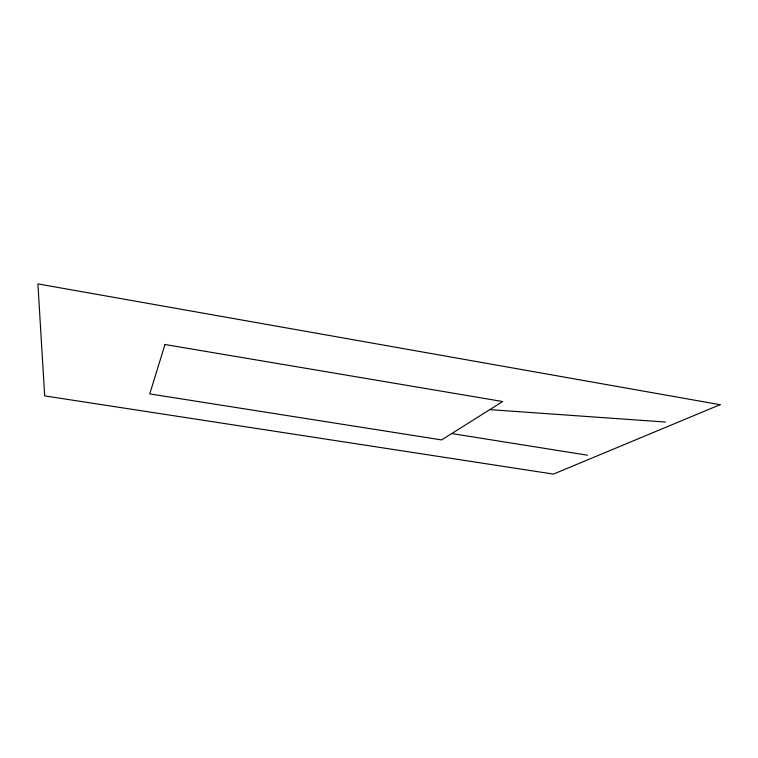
<?xml version="1.0" encoding="UTF-8"?>
<svg xmlns="http://www.w3.org/2000/svg" width="758" height="758" viewBox="0 0 758 758"><rect width="100%" height="100%" fill="white"/><g stroke="black" fill="none" stroke-linecap="round" stroke-linejoin="round"><path stroke-width="1.14" d="M489.782 409.633L665.41 422.035M451.749 433.557L587.469 455.198M164.988 344.511L149.743 393.914L441.62 439.924L502.677 401.522L164.988 344.511M720.1 404.687L553.435 474.101L44.684 395.884L37.9 283.899L720.1 404.687"/></g></svg>
